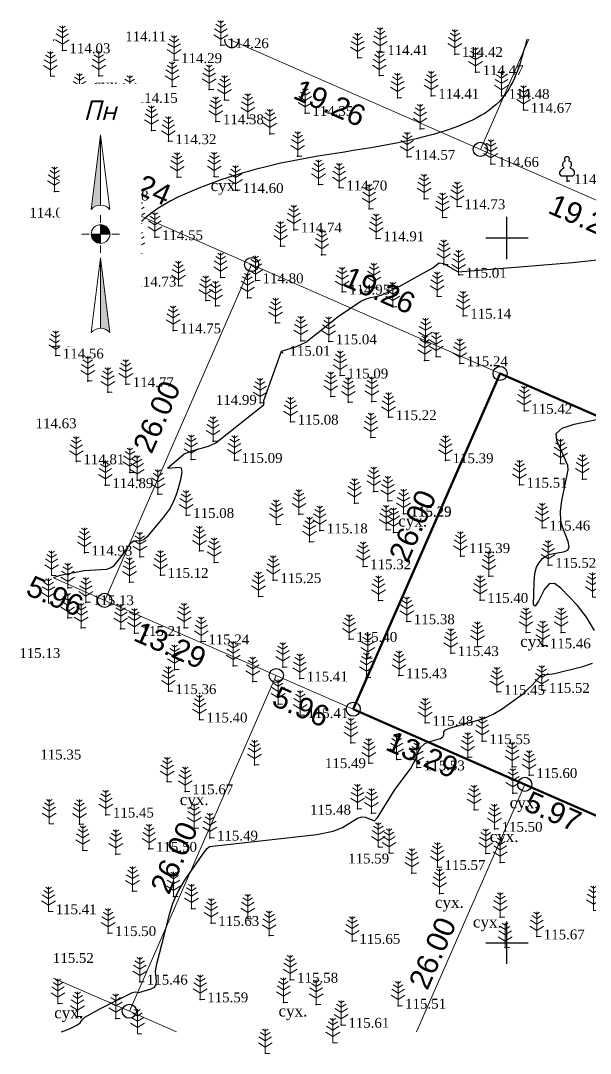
# Model space of a CAD drawing. Header units: millimetres. Extents: x 5405515.5 to 5405604.9, y 5524989.6 to 5525065.6.
# Drawn here: x 5405515.5 to 5405555.9, y 5524992.2 to 5525065.4 of the extents above; entities that cross this region are included whole.
import ezdxf
from ezdxf.enums import TextEntityAlignment as Align

# ---------------------------------------------------------------- set-up
doc = ezdxf.new("R2010")
doc.units = ezdxf.units.MM
doc.set_wipeout_variables(frame=1)
for name, color, linetype, lineweight in [('#Лист (текст_ПН)', 250, 'Continuous', 0), ('#Штамп', 250, 'Continuous', 0), ('11900000', 1, 'Continuous', 30), ('ТОЧКИ', 7, 'Continuous', 30)]:
    doc.layers.add(name, color=color, linetype=linetype, lineweight=lineweight)
for name, color, linetype in [('горизонтали', 42, 'Continuous'), ('Ділянки_Межі', 10, 'Continuous'), ('надписи', 7, 'Continuous'), ('отметки', 7, 'Continuous'), ('промеры', 185, 'Continuous'), ('Растительность', 7, 'Continuous')]:
    doc.layers.add(name, color=color, linetype=linetype)
doc.styles.get("Standard").update_dxf_attribs({"font": 'arial.ttf'})
doc.styles.add('times', font='times.ttf')
doc.styles.add('Мой_Топо', font='isocpeui.ttf')

# ---------------------------------------------------------------- blocks, each defined once
blk = doc.blocks.new('A$C2ACB5305')
at = {"layer": 'Растительность'}
blk.add_lwpolyline([(0.2, 0), (0.2, 0), (0, 0), (0, 0.35), (-0.4, 0.35), (-0.5, 0.5), (-0.5, 0.65), (-0.4, 0.8), (-0.3, 0.9), (-0.2, 0.95), (-0.25, 1), (-0.3, 1.1), (-0.3, 1.25), (-0.25, 1.35), (-0.15, 1.45), (-0.1, 1.45), (-0.15, 1.55), (-0.15, 1.65), (-0.05, 1.75), (0.05, 1.75), (0.15, 1.65), (0.15, 1.55), (0.1, 1.45), (0.25, 1.4), (0.3, 1.3), (0.3, 1.1), (0.25, 1), (0.2, 0.95), (0.4, 0.85), (0.5, 0.7), (0.5, 0.5), (0.45, 0.4), (0.4, 0.35), (0, 0.35)], dxfattribs=at)
blk = doc.blocks.new('A$C51FE15A3')
at = {"layer": 'Растительность', "color": 94, "lineweight": 0}
for points in [[(-0.343, 1.489), (0, 1.267), (0.343, 1.489)], [(-0.201, 1.726), (0, 1.584), (0.201, 1.726)], [(0, 1.75), (0, 0), (0.319, 0)], [(-0.493, 0.753), (0, 0.444), (0.493, 0.753)], [(-0.447, 1.172), (0, 0.895), (0.447, 1.172)]]:
    blk.add_lwpolyline(points, dxfattribs=at)
blk = doc.blocks.new('*U5')
at = {"color": 0}
for points in [[(-0.113, 0), (-0.109, -0.029), (-0.097, -0.056)], [(-0.113, 0), (-0.097, -0.056), (0, 0)], [(-0.097, -0.056), (0, -0.113), (0, 0)], [(-0.097, -0.056), (-0.08, -0.08), (-0.056, -0.097)], [(-0.097, -0.056), (-0.056, -0.097), (0, -0.113)], [(-0.056, -0.097), (-0.029, -0.109), (0, -0.113)]]:
    blk.add_solid(points, dxfattribs=at)
blk = doc.blocks.new('*U6')
at = {"color": 0}
for points in [[(0, 0), (0.097, 0.056), (0, 0.113)], [(0.097, 0.056), (0.029, 0.109), (0, 0.113)], [(0, 0), (0.113, 0), (0.097, 0.056)], [(0.097, 0.056), (0.056, 0.097), (0.029, 0.109)], [(0.097, 0.056), (0.08, 0.08), (0.056, 0.097)], [(0.113, 0), (0.109, 0.029), (0.097, 0.056)]]:
    blk.add_solid(points, dxfattribs=at)
blk = doc.blocks.new('*U7')
at = {"color": 0}
for points in [[(0, -1.136), (0.021, -1.138), (0, -0.288)], [(0.021, -1.138), (0.042, -1.142), (0, -0.288)], [(0.042, -1.142), (0.062, -1.15), (0, -0.288)], [(0.062, -1.15), (0.081, -1.16), (0, -0.288)], [(0.081, -1.16), (0.098, -1.173), (0, -0.288)], [(0.098, -1.173), (0.113, -1.188), (0, -0.288)]]:
    blk.add_solid(points, dxfattribs=at)
blk = doc.blocks.new('*U8')
at = {"color": 0}
for points in [[(-0.113, 0.297), (-0.098, 0.312), (0, 1.197)], [(-0.098, 0.312), (-0.081, 0.325), (0, 1.197)], [(-0.081, 0.325), (-0.062, 0.335), (0, 1.197)], [(-0.062, 0.335), (-0.042, 0.343), (0, 1.197)], [(-0.042, 0.343), (-0.021, 0.347), (0, 1.197)], [(-0.021, 0.347), (0, 0.349), (0, 1.197)]]:
    blk.add_solid(points, dxfattribs=at)
blk = doc.blocks.new('#Північ')
at = {"color": 7}
blk.add_wipeout([(-2.901, 10.635), (2.901, 10.635), (2.901, -7.981), (-2.901, -7.981)], dxfattribs=at).dxf.layer = '#Лист (текст_ПН)'
at = {"layer": '#Лист (текст_ПН)'}
for p, q in [((-0.663, 1.748), (0, 7.043)), ((0, 7.043), (0, 2.052)), ((0, 7.043), (0.663, 1.748)), ((0, 1.337), (0, 0.807)), ((-1.337, 0), (-0.807, 0)), ((-0.662, 0), (0.662, 0)), ((0, 0.662), (0, -0.662)), ((1.337, 0), (0.807, 0)), ((0, -1.337), (0, -0.807)), ((-0.663, -6.99), (0, -1.695)), ((0, -1.695), (0.663, -6.99)), ((0, -1.695), (0, -6.686))]:
    blk.add_line(p, q, dxfattribs=at)
at = {"layer": '#Лист (текст_ПН)', "flags": 128}
for points in [[(0, 7.043), (-0.663, 1.748, -0.218585), (0, 2.052)], [(0, 0), (-0.662, 0, 0.414214), (0, -0.662)]]:
    blk.add_lwpolyline(points, format="xyb", close=True, dxfattribs=at)
at = {"layer": '#Лист (текст_ПН)'}
blk.add_circle((0, 0), 0.662, dxfattribs=at)
for centre in [(0, 1.178), (0, -7.56)]:
    blk.add_arc(centre, 0.874, 40.67981, 139.32019, dxfattribs=at)
at = {"layer": '#Лист (текст_ПН)', "xscale": 5.883850111352785, "yscale": 5.883850111352785, "zscale": 5.883850111352785}
for name in ['*U8', '*U5', '*U6', '*U7']:
    blk.add_blockref(name, (0, 0), dxfattribs=at)
at = {"layer": '#Лист (текст_ПН)', "style": 'Мой_Топо'}
blk.add_text('Пн', height=1.4, dxfattribs=at).set_placement((-1.217, 8.077))

msp = doc.modelspace()

# ---------------------------------------------------------------- linework, layer by layer
at = {"layer": '11900000', "color": 7}
for points in [[(5405550, 5525048.5, 0), (5405550, 5525051.5, 0)], [(5405550, 5525048.5, 0), (5405550, 5525051.5, 0)], [(5405548.5, 5525050, 0), (5405551.5, 5525050, 0)], [(5405548.5, 5525050, 0), (5405551.5, 5525050, 0)], [(5405550, 5524998.5, 0), (5405550, 5525001.5, 0)], [(5405550, 5524998.5, 0), (5405550, 5525001.5, 0)], [(5405548.5, 5525000, 0), (5405551.5, 5525000, 0)], [(5405548.5, 5525000, 0), (5405551.5, 5525000, 0)]]:
    msp.add_polyline3d(points, dxfattribs=at)
at = {"layer": 'горизонтали', "color": 32}
for points in [[(5405517.819, 5525025.917, 115), (5405518.327, 5525026.062, 115), (5405520.007, 5525026.412, 115), (5405521.617, 5525026.492, 115), (5405521.917, 5525026.612, 115), (5405522.147, 5525026.792, 115), (5405522.787, 5525027.582, 115), (5405523.317, 5525028.372, 115), (5405523.487, 5525028.482, 115), (5405523.677, 5525028.522, 115), (5405523.967, 5525028.502, 115), (5405524.207, 5525028.592, 115), (5405524.537, 5525028.862, 115), (5405525.637, 5525030.172, 115), (5405526.047, 5525030.742, 115), (5405526.357, 5525031.332, 115), (5405526.587, 5525031.942, 115), (5405526.857, 5525032.862, 115), (5405526.957, 5525033.372, 115), (5405526.897, 5525033.662, 115), (5405526.677, 5525033.722, 115), (5405526.007, 5525033.642, 115), (5405525.917, 5525033.662, 115), (5405527.087, 5525034.672, 115), (5405527.627, 5525034.882, 115), (5405528.827, 5525035.212, 115), (5405529.337, 5525035.452, 115), (5405532.437, 5525037.922, 115), (5405532.737, 5525038.152, 115), (5405532.747, 5525038.452, 115), (5405534.007, 5525041.962, 115), (5405535.057, 5525042.302, 115), (5405535.717, 5525042.602, 115), (5405536.517, 5525043.212, 115), (5405538.027, 5525044.422, 115), (5405539.637, 5525045.502, 115), (5405540.007, 5525045.682, 115), (5405540.307, 5525045.772, 115), (5405540.707, 5525045.832, 115), (5405541.067, 5525045.942, 115), (5405542.347, 5525046.562, 115), (5405544.747, 5525047.872, 115), (5405545.197, 5525048.222, 115), (5405545.497, 5525048.192, 115), (5405546.547, 5525047.592, 115), (5405554.647, 5525048.262, 115), (5405556.857, 5525048.492, 115)], [(5405556.207, 5525022.142, 115.5), (5405555.647, 5525023.082, 115.5), (5405555.007, 5525023.912, 115.5), (5405553.827, 5525025.152, 115.5), (5405553.377, 5525025.482, 115.5), (5405552.987, 5525025.452, 115.5), (5405552.667, 5525025.072, 115.5), (5405552.237, 5525024.232, 115.5), (5405552.007, 5525023.882, 115.5), (5405551.877, 5525023.962, 115.5), (5405551.917, 5525025.542, 115.5), (5405551.987, 5525026.182, 115.5), (5405552.097, 5525026.642, 115.5), (5405552.257, 5525026.932, 115.5), (5405552.527, 5525027.252, 115.5), (5405552.747, 5525027.432, 115.5), (5405553.047, 5525027.562, 115.5), (5405554.007, 5525027.722, 115.5), (5405554.307, 5525027.842, 115.5), (5405554.417, 5525028.092, 115.5), (5405554.337, 5525028.472, 115.5), (5405553.907, 5525029.552, 115.5), (5405553.817, 5525029.912, 115.5), (5405553.797, 5525030.612, 115.5), (5405553.887, 5525031.352, 115.5), (5405554.347, 5525033.542, 115.5), (5405554.317, 5525033.852, 115.5), (5405553.527, 5525035.622, 115.5), (5405553.497, 5525036.112, 115.5), (5405553.907, 5525036.502, 115.5), (5405554.767, 5525036.782, 115.5), (5405559.307, 5525037.742, 115.5)], [(5405518.384, 5524993.672, 115.5), (5405518.957, 5524993.892, 115.5), (5405519.477, 5524994.142, 115.5), (5405519.707, 5524994.312, 115.5), (5405519.847, 5524994.532, 115.5), (5405520.047, 5524994.712, 115.5), (5405521.147, 5524995.342, 115.5), (5405523.417, 5524996.462, 115.5), (5405523.627, 5524996.502, 115.5), (5405523.887, 5524996.462, 115.5), (5405524.757, 5524996.722, 115.5), (5405524.987, 5524996.842, 115.5), (5405525.107, 5524997.032, 115.5), (5405525.127, 5524997.282, 115.5), (5405525.067, 5524997.982, 115.5), (5405525.147, 5524998.502, 115.5), (5405525.707, 5525000.602, 115.5), (5405526.027, 5525001.932, 115.5), (5405526.297, 5525002.802, 115.5), (5405526.667, 5525003.642, 115.5), (5405527.147, 5525004.442, 115.5), (5405528.407, 5525006.272, 115.5), (5405528.727, 5525006.672, 115.5), (5405528.897, 5525006.822, 115.5), (5405536.497, 5525007.682, 115.5), (5405537.657, 5525007.922, 115.5), (5405538.337, 5525008.182, 115.5), (5405539.397, 5525008.822, 115.5), (5405539.707, 5525008.922, 115.5), (5405539.937, 5525008.912, 115.5), (5405540.597, 5525008.642, 115.5), (5405540.827, 5525008.912, 115.5), (5405542.057, 5525010.892, 115.5), (5405543.147, 5525012.322, 115.5), (5405543.527, 5525013.052, 115.5), (5405543.727, 5525013.582, 115.5), (5405543.887, 5525013.882, 115.5), (5405544.137, 5525014.112, 115.5), (5405544.447, 5525014.242, 115.5), (5405545.277, 5525014.492, 115.5), (5405545.457, 5525014.612, 115.5), (5405545.517, 5525014.742, 115.5), (5405545.517, 5525014.952, 115.5), (5405545.637, 5525015.102, 115.5), (5405545.997, 5525015.252, 115.5), (5405548.367, 5525015.902, 115.5), (5405549.027, 5525016.212, 115.5), (5405549.647, 5525016.592, 115.5), (5405551.097, 5525017.642, 115.5), (5405551.807, 5525018.292, 115.5), (5405552.357, 5525018.912, 115.5), (5405552.507, 5525019.032, 115.5), (5405552.607, 5525019.052, 115.5), (5405552.707, 5525018.992, 115.5), (5405553.377, 5525019.092, 115.5), (5405555.377, 5525019.582, 115.5), (5405556.077, 5525019.832, 115.5)]]:
    msp.add_polyline3d(points, dxfattribs=at)
msp.add_open_spline([(5405551.416, 5525064.104), (5405550.997, 5525062.557), (5405550.149, 5525059.215), (5405543.146, 5525056.522), (5405535.988, 5525055.956), (5405527.943, 5525053.734), (5405521.162, 5525050.271), (5405521.307, 5525041.822), (5405518.29, 5525042.361), (5405517.71, 5525042.275), (5405517.708, 5525042.275)], degree=3, knots=[394.187138, 394.187138, 394.187138, 394.187138, 398.774239, 404.236612, 414.559908, 420.876887, 429.320193, 435.927774, 437.596895, 437.603662, 437.603662, 437.603662, 437.603662], dxfattribs=at)
at = {"layer": 'Ділянки_Межі', "lineweight": 0}
for points in [[(5405517.873, 5525064.104), (5405517.819, 5525063.98)], [(5405530.51, 5525064.104), (5405530.466, 5525064.004), (5405530.238, 5525064.104)], [(5405551.542, 5525064.104), (5405548.11, 5525056.279), (5405530.466, 5525064.004)], [(5405530.466, 5525064.004), (5405530.51, 5525064.104)], [(5405572.537, 5525064.104), (5405565.733, 5525048.564), (5405548.11, 5525056.279)], [(5405548.11, 5525056.279), (5405551.542, 5525064.104)], [(5405517.819, 5525054.258), (5405531.873, 5525048.105), (5405521.453, 5525024.284), (5405517.819, 5525025.875)], [(5405517.819, 5525025.875), (5405521.453, 5525024.284), (5405533.63, 5525018.953), (5405523.203, 5524995.136), (5405517.819, 5524997.493)], [(5405523.203, 5524995.136), (5405533.63, 5525018.953), (5405539.087, 5525016.564), (5405551.263, 5525011.233), (5405543.575, 5524993.672)], [(5405543.575, 5524993.672), (5405551.263, 5525011.233), (5405556.73, 5525008.84), (5405568.897, 5525003.513), (5405564.588, 5524993.672)], [(5405526.547, 5524993.672), (5405523.203, 5524995.136)]]:
    msp.add_lwpolyline(points, dxfattribs=at)
msp.add_lwpolyline([(5405521.453, 5525024.284), (5405531.873, 5525048.105), (5405549.514, 5525040.382), (5405539.087, 5525016.564), (5405533.63, 5525018.953)], close=True, dxfattribs=at)
at = {"layer": 'Ділянки_Межі', "lineweight": 50}
msp.add_lwpolyline([(5405539.087, 5525016.564), (5405549.514, 5525040.382), (5405567.174, 5525032.65), (5405556.73, 5525008.84), (5405551.263, 5525011.233)], close=True, dxfattribs=at)
at = {"layer": 'отметки', "color": 7}
for p in [(5405529.689, 5525063.66, 114.263), (5405518.453, 5525063.298, 114.03), (5405539.408, 5525062.774, 114.386), (5405541.004, 5525063.172, 114.406), (5405546.301, 5525063.042, 114.422), (5405526.376, 5525062.599, 114.287), (5405521.027, 5525061.499, 114.08), (5405540.942, 5525061.51, 114.379), (5405547.77, 5525061.746, 114.473), (5405526.244, 5525060.739, 114.313), (5405528.868, 5525060.524, 114.347), (5405519.66, 5525059.922, 114.092), (5405523.23, 5525059.778, 114.146), (5405529.954, 5525059.783, 114.39), (5405542.234, 5525059.93, 114.351), (5405544.622, 5525060.075, 114.406), (5405549.613, 5525060.065, 114.483), (5405551.181, 5525059.072, 114.674), (5405529.342, 5525058.26, 114.382), (5405531.61, 5525058.489, 114.407), (5405535.685, 5525058.85, 114.345), (5405524.764, 5525057.618, 114.253), (5405543.834, 5525057.737, 114.479), (5405525.972, 5525056.85, 114.315), (5405533.175, 5525057.381, 114.45), (5405519.359, 5525056.066, 114.138), (5405535.145, 5525055.8, 114.487), (5405542.922, 5525055.741, 114.574), (5405548.862, 5525055.242, 114.664), (5405519.218, 5525054.213, 114.139), (5405526.59, 5525054.309, 114.411), (5405529.23, 5525054.343, 114.474), (5405554.259, 5525054.015, 114.683), (5405517.902, 5525053.297, 114.067), (5405530.74, 5525053.382, 114.595), (5405536.626, 5525053.781, 114.575), (5405538.097, 5525053.565, 114.704), (5405521.164, 5525052.853, 114.285), (5405544.123, 5525052.779, 114.67), (5405540.217, 5525052.067, 114.773), (5405546.473, 5525052.235, 114.726), (5405523.803, 5525051.014, 114.46), (5405545.432, 5525051.437, 114.775), (5405534.875, 5525050.582, 114.742), (5405522.425, 5525049.964, 114.364), (5405525.018, 5525050.041, 114.547), (5405540.722, 5525049.958, 114.91), (5405523.801, 5525048.897, 114.522), (5405533.937, 5525049.419, 114.804), (5405536.847, 5525048.787, 114.932), (5405519.77, 5525048.344, 114.33), (5405545.51, 5525048.11, 115.007), (5405521.091, 5525047.561, 114.459), (5405546.573, 5525047.373, 115.013), (5405526.683, 5525046.597, 114.732), (5405529.685, 5525047.197, 114.802), (5405532.157, 5525046.979, 114.804), (5405519.052, 5525046.178, 114.341), (5405538.299, 5525046.184, 114.947), (5405540.564, 5525046.46, 114.955), (5405545.055, 5525045.855, 115.04), (5405528.623, 5525045.562, 114.796), (5405529.316, 5525045.186, 114.76), (5405531.581, 5525045.749, 114.867), (5405541.903, 5525045.107, 115.065), (5405546.891, 5525044.471, 115.14), (5405533.578, 5525043.965, 114.93), (5405523.437, 5525043.354, 114.631), (5405526.307, 5525043.431, 114.749), (5405519.059, 5525042.787, 114.456), (5405535.368, 5525042.69, 114.984), (5405537.35, 5525042.651, 115.044), (5405544.217, 5525042.549, 115.116), (5405517.978, 5525041.648, 114.562), (5405534.063, 5525041.838, 115.005), (5405544.98, 5525041.574, 115.133), (5405544.155, 5525041.302, 115.17), (5405546.65, 5525041.099, 115.243), (5405538.165, 5525040.23, 115.095), (5405520.248, 5525039.843, 114.73), (5405522.949, 5525039.615, 114.775), (5405521.668, 5525039.049, 114.842), (5405537.491, 5525038.743, 115.16), (5405532.484, 5525038.304, 114.988), (5405538.741, 5525038.355, 115.113), (5405540.406, 5525038.401, 115.164), (5405551.222, 5525037.725, 115.423), (5405541.602, 5525037.271, 115.221), (5405534.645, 5525036.955, 115.081), (5405529.143, 5525035.582, 114.987), (5405540.337, 5525035.832, 115.25), (5405519.442, 5525034.143, 114.812), (5405527.586, 5525034.276, 115.023), (5405530.666, 5525034.238, 115.091), (5405545.637, 5525034.218, 115.385), (5405523.239, 5525033.353, 114.942), (5405553.79, 5525033.984, 115.47), (5405523.75, 5525032.814, 114.974), (5405555.356, 5525032.893, 115.549), (5405521.498, 5525032.452, 114.891), (5405540.536, 5525032.001, 115.243), (5405550.89, 5525032.48, 115.512), (5405525.231, 5525031.809, 114.905), (5405539.177, 5525031.185, 115.16), (5405541.554, 5525031.34, 115.334), (5405535.237, 5525030.401, 115.149), (5405542.654, 5525030.447, 115.287), (5405542.661, 5525030.42, 115.287), (5405527.231, 5525030.331, 115.08), (5405533.634, 5525029.669, 115.195), (5405536.713, 5525029.236, 115.183), (5405541.427, 5525029.281, 115.251), (5405541.945, 5525029.098, 115.289), (5405552.501, 5525029.442, 115.458), (5405535.985, 5525028.439, 115.246), (5405520.009, 5525027.668, 114.928), (5405528.185, 5525027.791, 115.104), (5405523.938, 5525027.374, 115.032), (5405529.222, 5525026.97, 115.124), (5405546.692, 5525027.409, 115.393), (5405552.925, 5525026.793, 115.517), (5405525.417, 5525026.08, 115.119), (5405539.791, 5525026.692, 115.319), (5405548.718, 5525026.009, 115.442), (5405523.21, 5525025.573, 115.053), (5405533.415, 5525025.714, 115.245), (5405518.834, 5525025.18, 115.055), (5405532.37, 5525024.565, 115.246), (5405520.118, 5525024.145, 115.133), (5405540.885, 5525024.277, 115.344), (5405548.098, 5525024.308, 115.398), (5405518.832, 5525023.038, 115.058), (5405519.789, 5525022.337, 115.117), (5405527.094, 5525022.341, 115.24), (5405542.887, 5525022.794, 115.38), (5405522.586, 5525022.265, 115.152), (5405523.563, 5525021.96, 115.211), (5405551.355, 5525022.015, 115.493), (5405553.842, 5525021.997, 115.425), (5405528.307, 5525021.364, 115.241), (5405538.806, 5525021.541, 115.398), (5405547.904, 5525021.005, 115.353), (5405552.538, 5525021.08, 115.458), (5405540.123, 5525020.18, 115.393), (5405546.011, 5525020.535, 115.434), (5405530.566, 5525019.639, 115.365), (5405534.094, 5525019.554, 115.36), (5405526.411, 5525019.38, 115.336), (5405535.293, 5525018.736, 115.407), (5405540.019, 5525018.821, 115.396), (5405542.337, 5525018.956, 115.434), (5405531.959, 5525018.533, 115.365), (5405552.473, 5525017.921, 115.525), (5405525.973, 5525017.838, 115.364), (5405549.295, 5525017.788, 115.446), (5405533.758, 5525016.927, 115.416), (5405528.178, 5525015.822, 115.4), (5405535.333, 5525016.137, 115.413), (5405544.202, 5525015.589, 115.476), (5405548.248, 5525014.287, 115.549), (5405538.919, 5525014.17, 115.429), (5405542.175, 5525012.988, 115.383), (5405547.213, 5525013.172, 115.53), (5405532.091, 5525012.624, 115.501), (5405540.19, 5525012.736, 115.495), (5405543.599, 5525012.424, 115.527), (5405550.364, 5525012.482, 115.53), (5405525.886, 5525011.424, 115.529), (5405551.584, 5525011.883, 115.597), (5405527.168, 5525010.729, 115.672), (5405550.417, 5525010.609, 115.591), (5405539.39, 5525009.486, 115.479), (5405540.389, 5525009.188, 115.477), (5405547.669, 5525009.426, 115.497), (5405519.658, 5525008.415, 115.357), (5405521.533, 5525009.081, 115.452), (5405527.81, 5525008.129, 115.559), (5405549.114, 5525008.066, 115.5), (5405528.921, 5525007.445, 115.492), (5405519.906, 5525006.555, 115.368), (5405522.248, 5525006.282, 115.444), (5405524.596, 5525006.649, 115.5), (5405540.88, 5525006.793, 115.596), (5405541.643, 5525006.372, 115.589), (5405548.488, 5525006.323, 115.529), (5405549.525, 5525005.693, 115.574), (5405543.253, 5525004.931, 115.562), (5405545.064, 5525005.361, 115.571), (5405523.428, 5525003.648, 115.481), (5405526.337, 5525003.269, 115.499), (5405545.208, 5525003.489, 115.604), (5405527.606, 5525002.414, 115.555), (5405549.524, 5525001.813, 115.656), (5405529.011, 5525001.388, 115.631), (5405531.609, 5525001.705, 115.573), (5405521.696, 5525000.671, 115.503), (5405533.128, 5525000.517, 115.624), (5405552.109, 5525000.433, 115.67), (5405539.02, 5525000.118, 115.65), (5405549.867, 5524999.664, 115.688), (5405523.94, 5524997.228, 115.464), (5405534.609, 5524997.368, 115.58), (5405528.231, 5524995.97, 115.588), (5405518.144, 5524995.687, 115.504), (5405534.143, 5524995.763, 115.594), (5405536.455, 5524995.617, 115.602), (5405542.271, 5524995.523, 115.508), (5405519.531, 5524994.769, 115.48), (5405522.239, 5524994.621, 115.6), (5405538.242, 5524994.165, 115.615)]:
    msp.add_point(p, dxfattribs=at)
at = {"layer": 'ТОЧКИ'}
for centre in [(5405548.11, 5525056.279), (5405531.873, 5525048.105, 107.24), (5405549.514, 5525040.382), (5405521.453, 5525024.284, 107.24), (5405533.63, 5525018.953, 107.24), (5405539.087, 5525016.564, 107.24), (5405551.263, 5525011.233, 107.24), (5405523.203, 5524995.136)]:
    msp.add_circle(centre, 0.5, dxfattribs=at)
for start, end in [(168.43576, 269.99416), (270.00584, 11.56424)]:
    msp.add_arc((5405530.466, 5525064.004), 0.5, start, end, dxfattribs=at)

# ---------------------------------------------------------------- block references
at = {"layer": 'Растительность', "color": 7}
for name, p in [('A$C51FE15A3', (5405518.45, 5525063.3, 114.03)), ('A$C51FE15A3', (5405529.69, 5525063.66, 114.26)), ('A$C51FE15A3', (5405541, 5525063.17, 114.41)), ('A$C51FE15A3', (5405526.38, 5525062.6, 114.29)), ('A$C51FE15A3', (5405539.4, 5525062.77, 114.39)), ('A$C51FE15A3', (5405546.3, 5525063.04, 114.42)), ('A$C51FE15A3', (5405547.76, 5525061.75, 114.47)), ('A$C51FE15A3', (5405517.6, 5525061.47, 113.98)), ('A$C51FE15A3', (5405521.03, 5525061.5, 114.08)), ('A$C51FE15A3', (5405540.94, 5525061.51, 114.38)), ('A$C51FE15A3', (5405526.24, 5525060.74, 114.31)), ('A$C51FE15A3', (5405528.87, 5525060.52, 114.35)), ('A$C51FE15A3', (5405519.66, 5525059.92, 114.09)), ('A$C51FE15A3', (5405523.23, 5525059.78, 114.15)), ('A$C51FE15A3', (5405529.96, 5525059.78, 114.39)), ('A$C51FE15A3', (5405542.23, 5525059.93, 114.35)), ('A$C51FE15A3', (5405544.62, 5525060.08, 114.41)), ('A$C51FE15A3', (5405549.61, 5525060.07, 114.48)), ('A$C51FE15A3', (5405535.68, 5525058.85, 114.35)), ('A$C51FE15A3', (5405551.18, 5525059.07, 114.67)), ('A$C51FE15A3', (5405529.34, 5525058.26, 114.38)), ('A$C51FE15A3', (5405531.61, 5525058.49, 114.41)), ('A$C51FE15A3', (5405524.77, 5525057.62, 114.25)), ('A$C51FE15A3', (5405533.18, 5525057.38, 114.45)), ('A$C51FE15A3', (5405543.83, 5525057.74, 114.48)), ('A$C51FE15A3', (5405525.97, 5525056.85, 114.32)), ('A$C51FE15A3', (5405519.36, 5525056.07, 114.14)), ('A$C51FE15A3', (5405535.15, 5525055.8, 114.49)), ('A$C51FE15A3', (5405542.92, 5525055.74, 114.57)), ('A$C51FE15A3', (5405548.86, 5525055.24, 114.66)), ('A$C51FE15A3', (5405526.59, 5525054.31, 114.41)), ('A$C51FE15A3', (5405529.23, 5525054.34, 114.47)), ('A$C51FE15A3', (5405519.22, 5525054.21, 114.14)), ('A$C51FE15A3', (5405536.63, 5525053.78, 114.57)), ('A$C51FE15A3', (5405538.1, 5525053.56, 114.7)), ('A$C2ACB5305', (5405554.26, 5525054.02, 114.68)), ('A$C51FE15A3', (5405517.9, 5525053.3, 114.07)), ('A$C51FE15A3', (5405521.16, 5525052.85, 114.28)), ('A$C51FE15A3', (5405530.74, 5525053.38, 114.6)), ('A$C51FE15A3', (5405540.22, 5525052.07, 114.77)), ('A$C51FE15A3', (5405544.12, 5525052.78, 114.67)), ('A$C51FE15A3', (5405546.47, 5525052.23, 114.73)), ('A$C51FE15A3', (5405545.43, 5525051.44, 114.77)), ('A$C51FE15A3', (5405523.8, 5525051.01, 114.46)), ('A$C51FE15A3', (5405522.43, 5525049.96, 114.36)), ('A$C51FE15A3', (5405525.02, 5525050.04, 114.55)), ('A$C51FE15A3', (5405534.87, 5525050.58, 114.74)), ('A$C51FE15A3', (5405540.72, 5525049.96, 114.91)), ('A$C51FE15A3', (5405533.94, 5525049.42, 114.8)), ('A$C51FE15A3', (5405523.8, 5525048.9, 114.52)), ('A$C51FE15A3', (5405536.85, 5525048.79, 114.93)), ('A$C51FE15A3', (5405519.77, 5525048.34, 114.33)), ('A$C51FE15A3', (5405545.51, 5525048.11, 115.01)), ('A$C51FE15A3', (5405521.09, 5525047.56, 114.46)), ('A$C51FE15A3', (5405529.68, 5525047.2, 114.8)), ('A$C51FE15A3', (5405532.16, 5525046.98, 114.8)), ('A$C51FE15A3', (5405546.57, 5525047.37, 115.01)), ('A$C51FE15A3', (5405526.69, 5525046.59, 114.73)), ('A$C51FE15A3', (5405540.56, 5525046.46, 114.95)), ('A$C51FE15A3', (5405519.05, 5525046.18, 114.34)), ('A$C51FE15A3', (5405528.62, 5525045.56, 114.8)), ('A$C51FE15A3', (5405531.58, 5525045.75, 114.87)), ('A$C51FE15A3', (5405538.3, 5525046.18, 114.95)), ('A$C51FE15A3', (5405545.05, 5525045.85, 115.04)), ('A$C51FE15A3', (5405529.32, 5525045.19, 114.76)), ('A$C51FE15A3', (5405541.9, 5525045.11, 115.07)), ('A$C51FE15A3', (5405546.89, 5525044.47, 115.14)), ('A$C51FE15A3', (5405523.44, 5525043.35, 114.63)), ('A$C51FE15A3', (5405526.31, 5525043.43, 114.75)), ('A$C51FE15A3', (5405533.58, 5525043.97, 114.93)), ('A$C51FE15A3', (5405519.06, 5525042.8, 114.46)), ('A$C51FE15A3', (5405535.37, 5525042.69, 114.98)), ('A$C51FE15A3', (5405537.35, 5525042.65, 115.04)), ('A$C51FE15A3', (5405544.22, 5525042.55, 115.12)), ('A$C51FE15A3', (5405517.98, 5525041.66, 114.56)), ('A$C51FE15A3', (5405544.16, 5525041.3, 115.17)), ('A$C51FE15A3', (5405544.98, 5525041.57, 115.13)), ('A$C51FE15A3', (5405546.65, 5525041.1, 115.24)), ('A$C51FE15A3', (5405520.25, 5525039.85, 114.73)), ('A$C51FE15A3', (5405522.95, 5525039.62, 114.77)), ('A$C51FE15A3', (5405538.17, 5525040.23, 115.09)), ('A$C51FE15A3', (5405521.67, 5525039.05, 114.84)), ('A$C51FE15A3', (5405532.48, 5525038.3, 114.99)), ('A$C51FE15A3', (5405537.49, 5525038.74, 115.16)), ('A$C51FE15A3', (5405538.74, 5525038.35, 115.11)), ('A$C51FE15A3', (5405540.41, 5525038.4, 115.16)), ('A$C51FE15A3', (5405551.22, 5525037.72, 115.42)), ('A$C51FE15A3', (5405534.64, 5525036.95, 115.08)), ('A$C51FE15A3', (5405541.6, 5525037.27, 115.22)), ('A$C51FE15A3', (5405529.14, 5525035.58, 114.99)), ('A$C51FE15A3', (5405540.34, 5525035.83, 115.25)), ('A$C51FE15A3', (5405519.44, 5525034.15, 114.81)), ('A$C51FE15A3', (5405527.59, 5525034.28, 115.02)), ('A$C51FE15A3', (5405530.67, 5525034.24, 115.09)), ('A$C51FE15A3', (5405545.64, 5525034.22, 115.39)), ('A$C51FE15A3', (5405553.79, 5525033.98, 115.47)), ('A$C51FE15A3', (5405523.24, 5525033.36, 114.94)), ('A$C51FE15A3', (5405521.5, 5525032.46, 114.89)), ('A$C51FE15A3', (5405523.75, 5525032.82, 114.97)), ('A$C51FE15A3', (5405550.89, 5525032.48, 115.51)), ('A$C51FE15A3', (5405555.35, 5525032.89, 115.55)), ('A$C51FE15A3', (5405525.23, 5525031.81, 114.91)), ('A$C51FE15A3', (5405540.54, 5525032, 115.24)), ('A$C51FE15A3', (5405539.18, 5525031.18, 115.16)), ('A$C51FE15A3', (5405541.55, 5525031.34, 115.33)), ('A$C51FE15A3', (5405527.23, 5525030.33, 115.08)), ('A$C51FE15A3', (5405535.24, 5525030.4, 115.15)), ('A$C51FE15A3', (5405542.66, 5525030.42, 115.29)), ('A$C51FE15A3', (5405533.63, 5525029.67, 115.2)), ('A$C51FE15A3', (5405552.5, 5525029.44, 115.46)), ('A$C51FE15A3', (5405536.71, 5525029.24, 115.18)), ('A$C51FE15A3', (5405541.43, 5525029.28, 115.25)), ('A$C51FE15A3', (5405541.95, 5525029.1, 115.29)), ('A$C51FE15A3', (5405535.99, 5525028.43, 115.25)), ('A$C51FE15A3', (5405520.01, 5525027.67, 114.93)), ('A$C51FE15A3', (5405523.94, 5525027.37, 115.03)), ('A$C51FE15A3', (5405528.18, 5525027.79, 115.1)), ('A$C51FE15A3', (5405546.69, 5525027.41, 115.39)), ('A$C51FE15A3', (5405529.22, 5525026.97, 115.12)), ('A$C51FE15A3', (5405539.79, 5525026.69, 115.32)), ('A$C51FE15A3', (5405552.92, 5525026.79, 115.52)), ('A$C51FE15A3', (5405517.69, 5525026.06, 114.99)), ('A$C51FE15A3', (5405525.42, 5525026.08, 115.12)), ('A$C51FE15A3', (5405533.42, 5525025.71, 115.25)), ('A$C51FE15A3', (5405548.72, 5525026.01, 115.44)), ('A$C51FE15A3', (5405518.83, 5525025.18, 115.06)), ('A$C51FE15A3', (5405523.21, 5525025.57, 115.05)), ('A$C51FE15A3', (5405532.37, 5525024.56, 115.25)), ('A$C51FE15A3', (5405540.89, 5525024.28, 115.34)), ('A$C51FE15A3', (5405548.1, 5525024.31, 115.4)), ('A$C51FE15A3', (5405556.06, 5525024.5, 115.54)), ('A$C51FE15A3', (5405517.47, 5525024.08, 115.04)), ('A$C51FE15A3', (5405520.12, 5525024.15, 115.13)), ('A$C51FE15A3', (5405518.83, 5525023.04, 115.06)), ('A$C51FE15A3', (5405542.89, 5525022.79, 115.38)), ('A$C51FE15A3', (5405519.79, 5525022.34, 115.12)), ('A$C51FE15A3', (5405522.59, 5525022.27, 115.15)), ('A$C51FE15A3', (5405527.09, 5525022.34, 115.24)), ('A$C51FE15A3', (5405523.56, 5525021.96, 115.21)), ('A$C51FE15A3', (5405528.31, 5525021.36, 115.24)), ('A$C51FE15A3', (5405538.81, 5525021.54, 115.4)), ('A$C51FE15A3', (5405551.35, 5525022.01, 115.49)), ('A$C51FE15A3', (5405553.84, 5525022, 115.43)), ('A$C51FE15A3', (5405547.9, 5525021.01, 115.35)), ('A$C51FE15A3', (5405552.54, 5525021.08, 115.46)), ('A$C51FE15A3', (5405540.12, 5525020.18, 115.39)), ('A$C51FE15A3', (5405546.01, 5525020.53, 115.43)), ('A$C51FE15A3', (5405526.41, 5525019.38, 115.34)), ('A$C51FE15A3', (5405530.57, 5525019.64, 115.37)), ('A$C51FE15A3', (5405534.09, 5525019.55, 115.36)), ('A$C51FE15A3', (5405531.96, 5525018.53, 115.37)), ('A$C51FE15A3', (5405535.29, 5525018.74, 115.41)), ('A$C51FE15A3', (5405540.02, 5525018.82, 115.4)), ('A$C51FE15A3', (5405542.34, 5525018.96, 115.43)), ('A$C51FE15A3', (5405525.97, 5525017.84, 115.36)), ('A$C51FE15A3', (5405549.29, 5525017.79, 115.45)), ('A$C51FE15A3', (5405552.47, 5525017.92, 115.52)), ('A$C51FE15A3', (5405533.76, 5525016.93, 115.42)), ('A$C51FE15A3', (5405528.18, 5525015.82, 115.4)), ('A$C51FE15A3', (5405535.33, 5525016.14, 115.41)), ('A$C51FE15A3', (5405544.2, 5525015.59, 115.48)), ('A$C51FE15A3', (5405538.92, 5525014.17, 115.43)), ('A$C51FE15A3', (5405548.25, 5525014.29, 115.55)), ('A$C51FE15A3', (5405532.09, 5525012.62, 115.5)), ('A$C51FE15A3', (5405540.19, 5525012.74, 115.49)), ('A$C51FE15A3', (5405542.17, 5525012.99, 115.38)), ('A$C51FE15A3', (5405547.21, 5525013.17, 115.53)), ('A$C51FE15A3', (5405543.6, 5525012.42, 115.53)), ('A$C51FE15A3', (5405550.36, 5525012.48, 115.53)), ('A$C51FE15A3', (5405551.58, 5525011.88, 115.6)), ('A$C51FE15A3', (5405525.89, 5525011.42, 115.53)), ('A$C51FE15A3', (5405527.17, 5525010.73, 115.67)), ('A$C51FE15A3', (5405550.42, 5525010.61, 115.59)), ('A$C51FE15A3', (5405521.53, 5525009.08, 115.45)), ('A$C51FE15A3', (5405539.39, 5525009.49, 115.48)), ('A$C51FE15A3', (5405540.39, 5525009.19, 115.48)), ('A$C51FE15A3', (5405547.67, 5525009.43, 115.5)), ('A$C51FE15A3', (5405517.52, 5525008.44, 115.34)), ('A$C51FE15A3', (5405519.66, 5525008.41, 115.36)), ('A$C51FE15A3', (5405527.81, 5525008.13, 115.56)), ('A$C51FE15A3', (5405528.92, 5525007.45, 115.49)), ('A$C51FE15A3', (5405549.11, 5525008.07, 115.5)), ('A$C51FE15A3', (5405524.6, 5525006.65, 115.5)), ('A$C51FE15A3', (5405540.87, 5525006.78, 115.6)), ('A$C51FE15A3', (5405519.91, 5525006.55, 115.37)), ('A$C51FE15A3', (5405522.25, 5525006.28, 115.44)), ('A$C51FE15A3', (5405541.63, 5525006.36, 115.59)), ('A$C51FE15A3', (5405548.49, 5525006.32, 115.53)), ('A$C51FE15A3', (5405545.06, 5525005.36, 115.57)), ('A$C51FE15A3', (5405549.52, 5525005.69, 115.57)), ('A$C51FE15A3', (5405543.25, 5525004.93, 115.56)), ('A$C51FE15A3', (5405523.43, 5525003.65, 115.48)), ('A$C51FE15A3', (5405526.34, 5525003.27, 115.5)), ('A$C51FE15A3', (5405545.21, 5525003.49, 115.6)), ('A$C51FE15A3', (5405527.61, 5525002.41, 115.55)), ('A$C51FE15A3', (5405556.14, 5525002.28, 115.6)), ('A$C51FE15A3', (5405517.47, 5525002.22, 115.41)), ('A$C51FE15A3', (5405531.61, 5525001.7, 115.57)), ('A$C51FE15A3', (5405549.52, 5525001.81, 115.66)), ('A$C51FE15A3', (5405529.01, 5525001.39, 115.63)), ('A$C51FE15A3', (5405521.7, 5525000.67, 115.5)), ('A$C51FE15A3', (5405533.13, 5525000.52, 115.62)), ('A$C51FE15A3', (5405539.02, 5525000.12, 115.65)), ('A$C51FE15A3', (5405552.11, 5525000.43, 115.67)), ('A$C51FE15A3', (5405549.87, 5524999.66, 115.69)), ('A$C51FE15A3', (5405523.94, 5524997.23, 115.46)), ('A$C51FE15A3', (5405534.61, 5524997.37, 115.58)), ('A$C51FE15A3', (5405518.14, 5524995.69, 115.5)), ('A$C51FE15A3', (5405528.23, 5524995.97, 115.59)), ('A$C51FE15A3', (5405534.14, 5524995.76, 115.59)), ('A$C51FE15A3', (5405536.46, 5524995.62, 115.6)), ('A$C51FE15A3', (5405542.27, 5524995.52, 115.51)), ('A$C51FE15A3', (5405519.53, 5524994.77, 115.48)), ('A$C51FE15A3', (5405522.24, 5524994.62, 115.6)), ('A$C51FE15A3', (5405523.78, 5524993.53, 115.63)), ('A$C51FE15A3', (5405538.24, 5524994.16, 115.61)), ('A$C51FE15A3', (5405537.65, 5524992.9, 115.64)), ('A$C51FE15A3', (5405532.85, 5524992.15, 115.54))]:
    msp.add_blockref(name, p, dxfattribs=at)

# ---------------------------------------------------------------- texts
at = {"layer": 'надписи', "color": 7, "style": 'times'}
for p in [(5405520.652, 5525061.247, 111.861), (5405519.254, 5525059.691, 111.861), (5405528.969, 5525054.122, 111.861), (5405542.283, 5525030.321, 111.861), (5405550.94, 5525021.783, 111.861), (5405526.782, 5525010.56, 111.861), (5405550.193, 5525010.335, 111.861), (5405548.773, 5525007.945, 111.861), (5405544.891, 5525003.272, 111.861), (5405547.585, 5525001.877, 111.861), (5405517.872, 5524995.435, 111.861), (5405533.788, 5524995.563, 111.861)]:
    msp.add_text('сух.', height=0.8, dxfattribs=at).set_placement(p, align=Align.TOP_LEFT)
at = {"layer": 'отметки', "color": 7, "style": 'times'}
for s, p in [('114.11', (5405522.912, 5525064.645, 114.106)), ('114.26', (5405530.189, 5525064.16, 114.263)), ('114.03', (5405518.953, 5525063.798, 114.03)), ('114.41', (5405541.504, 5525063.672, 114.406)), ('114.42', (5405546.801, 5525063.542, 114.422)), ('114.29', (5405526.876, 5525063.099, 114.287)), ('114.47', (5405548.27, 5525062.246, 114.473)), ('114.41', (5405545.122, 5525060.575, 114.406)), ('114.48', (5405550.113, 5525060.565, 114.483)), ('114.15', (5405523.73, 5525060.278, 114.146)), ('114.35', (5405536.185, 5525059.35, 114.345)), ('114.67', (5405551.681, 5525059.572, 114.674)), ('114.38', (5405529.842, 5525058.76, 114.382)), ('114.32', (5405526.472, 5525057.35, 114.315)), ('114.14', (5405519.859, 5525056.566, 114.138)), ('114.57', (5405543.422, 5525056.241, 114.574)), ('114.66', (5405549.362, 5525055.742, 114.664)), ('114.60', (5405531.24, 5525053.882, 114.595)), ('114.70', (5405538.597, 5525054.065, 114.704)), ('114.68', (5405554.759, 5525054.515, 114.683)), ('114.28', (5405521.664, 5525053.353, 114.285)), ('114.73', (5405546.973, 5525052.735, 114.726)), ('114.09', (5405516.111, 5525052.141, 114.093)), ('114.74', (5405535.375, 5525051.082, 114.742)), ('114.55', (5405525.518, 5525050.541, 114.547)), ('114.91', (5405541.222, 5525050.458, 114.91)), ('114.73', (5405523.631, 5525047.246, 114.732)), ('114.80', (5405532.657, 5525047.479, 114.804)), ('115.01', (5405547.073, 5525047.873, 115.013)), ('114.34', (5405519.552, 5525046.678, 114.341)), ('114.95', (5405538.799, 5525046.684, 114.947)), ('115.14', (5405547.391, 5525044.971, 115.14)), ('114.75', (5405526.807, 5525043.931, 114.749)), ('114.46', (5405519.559, 5525043.287, 114.456)), ('115.04', (5405537.85, 5525043.151, 115.044)), ('114.56', (5405518.478, 5525042.148, 114.562)), ('115.01', (5405534.563, 5525042.338, 115.005)), ('115.24', (5405547.15, 5525041.599, 115.243)), ('115.09', (5405538.665, 5525040.73, 115.095)), ('114.77', (5405523.449, 5525040.115, 114.775)), ('114.99', (5405529.34, 5525038.856, 114.988)), ('115.22', (5405542.102, 5525037.771, 115.221)), ('115.42', (5405551.722, 5525038.225, 115.423)), ('114.63', (5405516.549, 5525037.193, 114.629)), ('115.08', (5405535.145, 5525037.455, 115.081)), ('114.81', (5405519.942, 5525034.643, 114.812)), ('115.09', (5405531.166, 5525034.738, 115.091)), ('115.39', (5405546.137, 5525034.718, 115.385)), ('114.89', (5405521.998, 5525032.952, 114.891)), ('115.51', (5405551.39, 5525032.98, 115.512)), ('115.08', (5405527.731, 5525030.831, 115.08)), ('115.29', (5405543.154, 5525030.947, 115.287)), ('115.29', (5405543.161, 5525030.92, 115.287)), ('115.18', (5405537.213, 5525029.736, 115.183)), ('115.46', (5405553.001, 5525029.942, 115.458)), ('114.93', (5405520.509, 5525028.168, 114.928)), ('115.39', (5405547.316, 5525028.341, 115.393)), ('115.32', (5405540.291, 5525027.192, 115.319)), ('115.52', (5405553.425, 5525027.293, 115.517)), ('115.12', (5405525.917, 5525026.58, 115.119)), ('115.25', (5405533.915, 5525026.214, 115.245)), ('115.13', (5405520.618, 5525024.645, 115.133)), ('115.40', (5405548.598, 5525024.808, 115.398)), ('115.38', (5405543.387, 5525023.294, 115.38)), ('115.21', (5405524.063, 5525022.46, 115.211)), ('115.24', (5405528.807, 5525021.864, 115.241)), ('115.40', (5405539.306, 5525022.041, 115.398)), ('115.46', (5405553.038, 5525021.58, 115.458)), ('115.13', (5405515.397, 5525020.897, 115.125)), ('115.43', (5405546.511, 5525021.035, 115.434)), ('115.43', (5405542.837, 5525019.456, 115.434)), ('115.41', (5405535.793, 5525019.236, 115.407)), ('115.36', (5405526.473, 5525018.338, 115.364)), ('115.45', (5405549.795, 5525018.288, 115.446)), ('115.52', (5405552.973, 5525018.421, 115.525)), ('115.41', (5405535.833, 5525016.637, 115.413)), ('115.40', (5405528.678, 5525016.322, 115.4)), ('115.48', (5405544.702, 5525016.089, 115.476)), ('115.55', (5405548.748, 5525014.787, 115.549)), ('115.35', (5405516.885, 5525013.7, 115.352)), ('115.49', (5405537.082, 5525013.087, 115.495)), ('115.53', (5405544.099, 5525012.924, 115.527)), ('115.60', (5405552.084, 5525012.383, 115.597)), ('115.67', (5405527.668, 5525011.229, 115.672)), ('115.45', (5405522.033, 5525009.581, 115.452)), ('115.48', (5405536.024, 5525009.784, 115.479)), ('115.50', (5405549.614, 5525008.566, 115.5)), ('115.49', (5405529.421, 5525007.945, 115.492)), ('115.50', (5405525.096, 5525007.149, 115.5)), ('115.59', (5405538.73, 5525006.323, 115.589)), ('115.57', (5405545.564, 5525005.861, 115.571)), ('115.41', (5405517.971, 5525002.722, 115.408)), ('115.63', (5405529.511, 5525001.888, 115.631)), ('115.50', (5405522.196, 5525001.171, 115.503)), ('115.65', (5405539.52, 5525000.618, 115.65)), ('115.67', (5405552.609, 5525000.933, 115.67)), ('115.52', (5405517.775, 5524999.265, 115.52)), ('115.46', (5405524.44, 5524997.728, 115.464)), ('115.58', (5405535.109, 5524997.868, 115.58)), ('115.59', (5405528.731, 5524996.47, 115.588)), ('115.51', (5405542.771, 5524996.023, 115.508)), ('115.61', (5405538.742, 5524994.665, 115.615))]:
    msp.add_text(s, height=0.7, dxfattribs=at).set_placement(p, align=Align.TOP_LEFT)
at = {"layer": 'промеры', "char_height": 1.5, "attachment_point": 1}
for s, insert, rotation in [('19.26', (5405535.33, 5525061.316), 336.35584), ('19.24', (5405521.538, 5525055.721), 336.35584), ('19.24', (5405553.421, 5525053.172), 336.35584), ('19.26', (5405538.85, 5525048.025), 336.35584), ('26.00', (5405523.405, 5525035.211), 66.37949), ('26.00', (5405541.565, 5525027.475), 66.37949), ('5.96', (5405516.369, 5525026.105), 336.35584), ('13.29', (5405524.011, 5525022.847, -107.24), 336.35584), ('5.96', (5405533.817, 5525018.253), 336.35584), ('13.29', (5405541.89, 5525015.09, -107.24), 336.35584), ('5.97', (5405551.706, 5525010.817), 336.35584), ('26.00', (5405524.638, 5525003.938), 66.37949), ('26.00', (5405542.974, 5524997.16, 107.24), 66.37949)]:
    msp.add_mtext(s, dxfattribs=dict(at, insert=insert, rotation=rotation))

# ---------------------------------------------------------------- next in the draw order: block references
at = {"layer": '#Штамп'}
msp.add_blockref('#Північ', (5405521.162, 5525050.271), dxfattribs=at)

doc.saveas('drawing.dxf')
